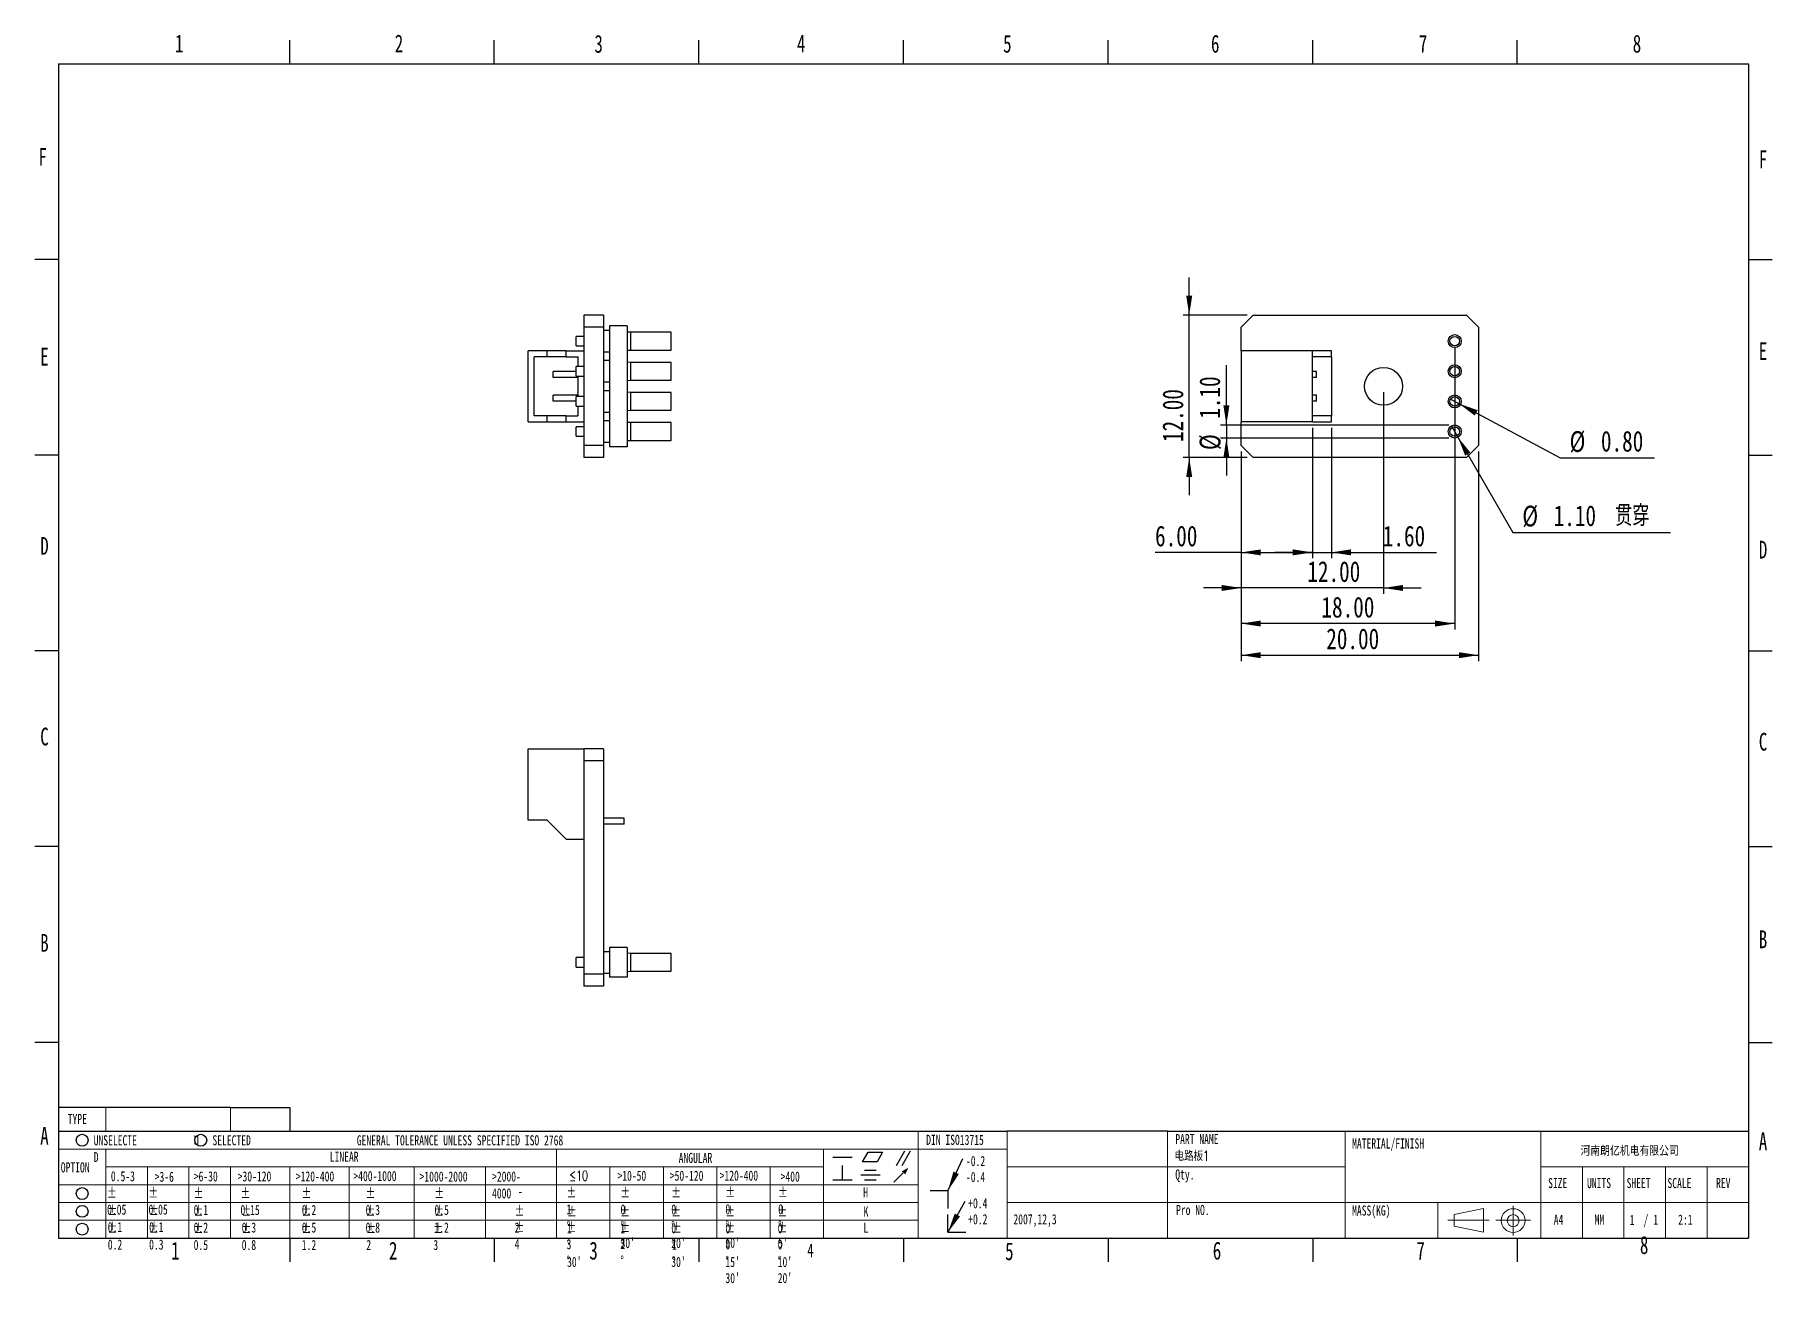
# Model space of a CAD drawing. Header units: millimetres. Extents: x 2 to 295, y -2 to 209.
import ezdxf

# ---------------------------------------------------------------- set-up
doc = ezdxf.new("R2010")
doc.units = ezdxf.units.MM
doc.header["$PDSIZE"] = -1
doc.linetypes.add('CENTERX2', pattern=[20.32, 12.7, -2.54, 2.54, -2.54])
doc.layers.add('SLD-0', color=179, linetype='Continuous')
doc.styles.add('SLDTEXTSTYLE0', font='TXT', dxfattribs={"width": 0.7})
doc.styles.add('SLDTEXTSTYLE1', font='TXT', dxfattribs={"width": 0.7, "bigfont": 'bigfont'})
doc.styles.add('SLDTEXTSTYLE2', font='TXT', dxfattribs={"width": 0.75, "bigfont": 'bigfont'})
doc.styles.add('SLDTEXTSTYLE3', font='TXT', dxfattribs={"width": 0.75})
doc.dimstyles.new('SLDDIMSTYLE0', dxfattribs={"dimtxt": 3.5, "dimasz": 3.302, "dimexe": 0, "dimexo": 0.0625, "dimgap": 0.875, "dimtad": 1, "dimlfac": 0.5, "dimrnd": 1e-09, "dimzin": 4, "dimdsep": 46, "dimtxsty": 'SLDTEXTSTYLE3', "dimsah": 1, "dimcen": 0.09, "dimadec": 0, "dimazin": 1, "dimtfac": 1, "dimtofl": 0, "dimtmove": 0, "dimatfit": 3, "dimfxl": 1, "dimfrac": 2, "dimtolj": 1, "dimtzin": 12, "dimarcsym": 0})
doc.dimstyles.new('SLDDIMSTYLE1', dxfattribs={"dimtxt": 3.5, "dimasz": 3.302, "dimexe": 0, "dimexo": 0.0625, "dimgap": 0.875, "dimtad": 1, "dimlfac": 0.5, "dimrnd": 1e-09, "dimzin": 4, "dimdsep": 46, "dimtxsty": 'SLDTEXTSTYLE3', "dimsah": 1, "dimcen": 0.09, "dimadec": 0, "dimazin": 1, "dimtfac": 1, "dimtmove": 0, "dimatfit": 0, "dimfxl": 1, "dimfrac": 2, "dimtolj": 1, "dimtzin": 12, "dimarcsym": 0})
doc.dimstyles.new('SLDDIMSTYLE2', dxfattribs={"dimtxt": 3.5, "dimasz": 3.302, "dimexe": 0, "dimexo": 0.0625, "dimgap": 0.875, "dimtad": 0, "dimtih": 1, "dimtoh": 1, "dimlfac": 0.5, "dimrnd": 1e-09, "dimzin": 0, "dimdsep": 46, "dimtxsty": 'SLDTEXTSTYLE3', "dimblk1": 'NONE', "dimsah": 1, "dimcen": 0, "dimadec": 0, "dimazin": 0, "dimtfac": 1, "dimtmove": 0, "dimatfit": 3, "dimldrblk": 'NONE', "dimfxl": 1, "dimfrac": 2, "dimtolj": 1, "dimtzin": 12, "dimarcsym": 0})
doc.dimstyles.new('SLDDIMSTYLE3', dxfattribs={"dimtxt": 3.5, "dimasz": 3.302, "dimexe": 0, "dimexo": 0.0625, "dimgap": 0.875, "dimtad": 0, "dimtih": 1, "dimtoh": 1, "dimlfac": 0.5, "dimrnd": 1e-09, "dimzin": 4, "dimdsep": 46, "dimtxsty": 'SLDTEXTSTYLE3', "dimblk1": 'NONE', "dimsah": 1, "dimcen": 0, "dimadec": 0, "dimazin": 1, "dimtfac": 1, "dimtmove": 0, "dimatfit": 3, "dimldrblk": 'NONE', "dimfxl": 1, "dimfrac": 2, "dimtolj": 1, "dimtzin": 12, "dimarcsym": 0})

# ---------------------------------------------------------------- blocks, each defined once
blk = doc.blocks.new('块3')
at = {"color": 7, "linetype": 'Continuous', "lineweight": 18}
blk.add_line((248.41, 9.01), (254.21, 9.01), dxfattribs=at)
at = {"color": 7, "linetype": 'CENTERX2', "lineweight": 18}
blk.add_line((251.31, 11.45), (251.31, 6.45), dxfattribs=at)
at = {"color": 7, "linetype": 'Continuous', "lineweight": 18}
for radius in [2, 1]:
    blk.add_circle((251.31, 8.95), radius, dxfattribs=at)
blk = doc.blocks.new('块2')
at = {"color": 7, "linetype": 'CENTERX2', "lineweight": 18}
blk.add_line((247, 9), (254, 9), dxfattribs=at)
at = {"color": 7, "linetype": 'Continuous', "lineweight": 18}
for p, q in [((253, 11), (248.07, 10)), ((248.07, 10), (248.07, 8)), ((253, 7), (253, 11)), ((248.07, 8), (253, 7))]:
    blk.add_line(p, q, dxfattribs=at)
blk = doc.blocks.new('SW_SYMBOL_GTOL_FLAT')
at = {"layer": 'SLD-0', "color": 0}
for p, q in [((0, 0), (577.3, 1000)), ((1500, 0), (0, 0)), ((577.3, 1000), (2077.3, 1000)), ((2077.3, 1000), (1500, 0))]:
    blk.add_line(p, q, dxfattribs=at)
blk = doc.blocks.new('SW_SYMBOL_GTOL_SYMMETRY')
at = {"layer": 'SLD-0', "color": 0}
for p, q in [((0, 500), (2000, 500)), ((400, 1000), (1600, 1000)), ((400, 0), (1600, 0))]:
    blk.add_line(p, q, dxfattribs=at)
blk = doc.blocks.new('SW_SYMBOL_GTOL_SRUN')
at = {"layer": 'SLD-0', "color": 0}
blk.add_line((0, -250), (980, 730), dxfattribs=at)
blk.add_solid([(1500, 1250), (822, 880), (1183, 572)], dxfattribs=at)
blk = doc.blocks.new('SW_SYMBOL_GTOL_PERP')
at = {"layer": 'SLD-0', "color": 0}
for p, q in [((1000, -250), (1000, 1250)), ((0, -250), (2000, -250))]:
    blk.add_line(p, q, dxfattribs=at)
blk = doc.blocks.new('SW_SYMBOL_GTOL_PARA')
at = {"layer": 'SLD-0', "color": 0}
for p, q in [((0, -250), (866, 1250)), ((600, -250), (1466, 1250))]:
    blk.add_line(p, q, dxfattribs=at)
blk = doc.blocks.new('SW_SYMBOL_GTOL_STRAIGHT')
at = {"layer": 'SLD-0', "color": 0}
blk.add_line((0, 500), (2000, 500), dxfattribs=at)
blk = doc.blocks.new('SW_NOTE_0')
at = {"layer": 'SLD-0', "color": 0, "char_height": 1.7, "attachment_point": 1, "style": 'SLDTEXTSTYLE0'}
for s, insert in [('-0.2', (0.57, 0.47)), ('-0.4', (0.57, -2.23))]:
    blk.add_mtext(s, dxfattribs=dict(at, insert=insert))
blk = doc.blocks.new('SW_NOTE_0_1')
at = {"layer": 'SLD-0', "color": 0, "char_height": 1.7, "attachment_point": 1, "style": 'SLDTEXTSTYLE0'}
for s, insert in [('+0.4', (0.57, 0.54)), ('+0.2', (0.57, -2.16))]:
    blk.add_mtext(s, dxfattribs=dict(at, insert=insert))
blk = doc.blocks.new('_D')
at = {"layer": 'SLD-0', "color": 7}
for p, q in [((205.45, 138.62), (205.45, 103.29)), ((245.45, 138.62), (245.45, 103.29)), ((205.45, 104.29), (245.45, 104.29))]:
    blk.add_line(p, q, dxfattribs=at)
for points in [[(205.45, 104.29), (208.75, 103.78), (208.75, 104.79)], [(245.45, 104.29), (242.15, 104.79), (242.15, 103.78)]]:
    blk.add_solid(points, dxfattribs=at)
at = {"layer": 'SLD-0', "color": 7, "insert": (219.79, 108.8), "char_height": 3.5, "attachment_point": 1, "style": 'SLDTEXTSTYLE3'}
blk.add_mtext('20.00', dxfattribs=at)
blk = doc.blocks.new('_D_1')
at = {"layer": 'SLD-0', "color": 7}
for p, q in [((196.68, 161.62), (196.68, 167.97)), ((206.45, 161.62), (195.68, 161.62)), ((196.68, 137.62), (196.68, 161.62)), ((206.45, 137.62), (195.68, 137.62)), ((196.68, 137.62), (196.68, 131.28))]:
    blk.add_line(p, q, dxfattribs=at)
for points in [[(196.68, 161.62), (197.19, 164.93), (196.17, 164.93)], [(196.68, 137.62), (196.17, 134.32), (197.19, 134.32)]]:
    blk.add_solid(points, dxfattribs=at)
at = {"layer": 'SLD-0', "color": 7, "insert": (192.17, 140.23), "char_height": 3.5, "attachment_point": 1, "rotation": 90, "style": 'SLDTEXTSTYLE3'}
blk.add_mtext('12.00', dxfattribs=at)
blk = doc.blocks.new('_D_2')
at = {"layer": 'SLD-0', "color": 7}
for p, q in [((217.45, 142.62), (217.45, 120.62)), ((205.45, 138.62), (205.45, 120.62)), ((205.45, 121.62), (190.92, 121.62)), ((205.45, 121.62), (217.45, 121.62))]:
    blk.add_line(p, q, dxfattribs=at)
for points in [[(205.45, 121.62), (208.75, 121.12), (208.75, 122.13)], [(217.45, 121.62), (214.15, 122.13), (214.15, 121.12)]]:
    blk.add_solid(points, dxfattribs=at)
at = {"layer": 'SLD-0', "color": 7, "insert": (190.92, 126.14), "char_height": 3.5, "attachment_point": 1, "style": 'SLDTEXTSTYLE3'}
blk.add_mtext('6.00', dxfattribs=at)
blk = doc.blocks.new('_D_3')
at = {"layer": 'SLD-0', "color": 7}
for p, q in [((217.45, 142.62), (217.45, 120.62)), ((220.65, 142.62), (220.65, 120.62)), ((217.45, 121.62), (211.1, 121.62)), ((217.45, 121.62), (220.65, 121.62)), ((220.65, 121.62), (238.38, 121.62))]:
    blk.add_line(p, q, dxfattribs=at)
for points in [[(217.45, 121.62), (214.15, 122.13), (214.15, 121.12)], [(220.65, 121.62), (223.95, 121.12), (223.95, 122.13)]]:
    blk.add_solid(points, dxfattribs=at)
at = {"layer": 'SLD-0', "color": 7, "insert": (229.33, 126.14), "char_height": 3.5, "attachment_point": 1, "style": 'SLDTEXTSTYLE3'}
blk.add_mtext('1.60', dxfattribs=at)
blk = doc.blocks.new('_D_4')
at = {"layer": 'SLD-0', "color": 7}
for p, q in [((229.45, 148.62), (229.45, 114.62)), ((205.45, 138.62), (205.45, 114.62)), ((205.45, 115.62), (199.1, 115.62)), ((229.45, 115.62), (205.45, 115.62)), ((229.45, 115.62), (235.8, 115.62))]:
    blk.add_line(p, q, dxfattribs=at)
for points in [[(205.45, 115.62), (202.15, 116.13), (202.15, 115.12)], [(229.45, 115.62), (232.75, 115.12), (232.75, 116.13)]]:
    blk.add_solid(points, dxfattribs=at)
at = {"layer": 'SLD-0', "color": 7, "insert": (216.6, 120.14), "char_height": 3.5, "attachment_point": 1, "style": 'SLDTEXTSTYLE3'}
blk.add_mtext('12.00', dxfattribs=at)
blk = doc.blocks.new('_D_5')
at = {"layer": 'SLD-0', "color": 7}
for p, q in [((202.95, 143.1), (202.95, 153.22)), ((240.45, 143.1), (201.95, 143.1)), ((240.45, 140.91), (201.95, 140.91)), ((202.95, 143.1), (202.95, 140.91)), ((202.95, 140.91), (202.95, 134.56))]:
    blk.add_line(p, q, dxfattribs=at)
for points in [[(202.95, 143.1), (203.46, 146.41), (202.45, 146.41)], [(202.95, 140.91), (202.45, 137.6), (203.46, 137.6)]]:
    blk.add_solid(points, dxfattribs=at)
at = {"layer": 'SLD-0', "color": 7, "char_height": 3.5, "attachment_point": 1, "rotation": 90, "style": 'SLDTEXTSTYLE3'}
for s, insert in [('1.10', (198.39, 144.16)), ('%%c', (198.44, 138.89))]:
    blk.add_mtext(s, dxfattribs=dict(at, insert=insert))
blk = doc.blocks.new('_D_6')
at = {"layer": 'SLD-0', "color": 7}
for p, q in [((241.45, 156.25), (241.45, 108.62)), ((205.45, 138.62), (205.45, 108.62)), ((241.45, 109.62), (205.45, 109.62))]:
    blk.add_line(p, q, dxfattribs=at)
for points in [[(205.45, 109.62), (208.75, 109.12), (208.75, 110.13)], [(241.45, 109.62), (238.15, 110.13), (238.15, 109.12)]]:
    blk.add_solid(points, dxfattribs=at)
at = {"layer": 'SLD-0', "color": 7, "insert": (218.98, 114.14), "char_height": 3.5, "attachment_point": 1, "style": 'SLDTEXTSTYLE3'}
blk.add_mtext('18.00', dxfattribs=at)
blk = doc.blocks.new('_D_7')
at = {"layer": 'SLD-0'}
for p, q in [((240.74, 147.46), (242.16, 146.71)), ((242.16, 146.71), (259.25, 137.56)), ((259.25, 137.56), (275.16, 137.56))]:
    blk.add_line(p, q, dxfattribs=at)
blk.add_solid([(242.16, 146.71), (244.83, 144.7), (245.31, 145.6)], dxfattribs=at)
at = {"layer": 'SLD-0', "char_height": 3.5, "attachment_point": 1, "style": 'SLDTEXTSTYLE3'}
for s, insert in [('%%c', (260.83, 142.07)), ('0.80', (266.11, 142.12))]:
    blk.add_mtext(s, dxfattribs=dict(at, insert=insert))
blk = doc.blocks.new('_None')
blk = doc.blocks.new('_D_8')
at = {"layer": 'SLD-0'}
for p, q in [((240.9, 142.96), (242, 141.05)), ((242, 141.05), (251.27, 124.99)), ((251.27, 124.99), (277.82, 124.99))]:
    blk.add_line(p, q, dxfattribs=at)
blk.add_solid([(242, 141.05), (243.21, 137.94), (244.09, 138.45)], dxfattribs=at)
at = {"layer": 'SLD-0', "char_height": 3.5, "attachment_point": 1}
for s, insert, style in [('%%c', (252.86, 129.5), 'SLDTEXTSTYLE3'), ('1.10', (258.14, 129.56), 'SLDTEXTSTYLE3'), ('贯穿', (268.5, 129.56), 'SLDTEXTSTYLE2')]:
    blk.add_mtext(s, dxfattribs=dict(at, insert=insert, style=style))

msp = doc.modelspace()

# ---------------------------------------------------------------- linework, layer by layer
at = {"color": 7, "linetype": 'Continuous', "lineweight": 25}
for p, q in [((45, 204), (45, 208)), ((79.5, 204), (79.5, 208)), ((114, 204), (114, 208)), ((148.5, 204), (148.5, 208)), ((183, 204), (183, 208)), ((217.5, 204), (217.5, 208)), ((252, 204), (252, 208)), ((6, 204), (291, 204)), ((6, 204), (6, 6)), ((291, 204), (291, 6)), ((6, 171), (2, 171)), ((291, 171), (295, 171)), ((97.904, 161.625), (94.604, 161.625)), ((94.604, 161.625), (94.604, 159.625)), ((97.904, 161.625), (97.904, 159.625)), ((205.45, 159.625), (207.45, 161.625)), ((207.45, 161.625), (243.45, 161.625)), ((243.45, 161.625), (245.45, 159.625)), ((97.904, 159.625), (94.604, 159.625)), ((94.604, 159.625), (94.604, 139.625)), ((97.904, 159.625), (97.904, 139.625)), ((98.904, 159.045), (97.904, 159.045)), ((98.904, 159.825), (98.904, 139.425)), ((101.904, 159.825), (98.904, 159.825)), ((101.904, 159.825), (101.904, 139.425)), ((102.504, 158.745), (101.904, 158.775)), ((109.304, 158.745), (102.504, 158.745)), ((102.504, 155.745), (102.504, 158.745)), ((109.304, 155.745), (109.304, 158.745)), ((205.45, 155.625), (205.45, 159.625)), ((245.45, 159.625), (245.45, 139.625)), ((85.204, 143.625), (85.204, 155.625)), ((88.404, 155.625), (85.204, 155.625)), ((88.404, 154.625), (88.404, 155.625)), ((91.604, 155.625), (88.404, 155.625)), ((91.604, 154.625), (91.604, 155.625)), ((91.604, 155.625), (94.604, 155.625)), ((94.604, 158.045), (93.304, 158.045)), ((93.304, 156.445), (93.304, 158.045)), ((93.304, 156.445), (94.604, 156.445)), ((97.904, 155.445), (98.904, 155.445)), ((101.904, 155.715), (102.504, 155.745)), ((102.504, 155.745), (109.304, 155.745)), ((205.45, 155.625), (205.45, 143.625)), ((217.45, 155.625), (205.45, 155.625)), ((217.45, 143.625), (217.45, 155.625)), ((220.65, 155.625), (217.45, 155.625)), ((220.65, 154.625), (220.65, 155.625)), ((86.204, 144.625), (86.204, 154.625)), ((88.404, 154.625), (86.204, 154.625)), ((91.604, 154.625), (88.404, 154.625)), ((91.604, 154.625), (93.604, 154.625)), ((94.604, 152.965), (93.304, 152.965)), ((93.304, 151.365), (93.304, 152.965)), ((93.604, 154.625), (93.604, 152.965)), ((98.904, 153.965), (97.904, 153.965)), ((102.504, 153.665), (101.904, 153.695)), ((109.304, 153.665), (102.504, 153.665)), ((102.504, 150.665), (102.504, 153.665)), ((109.304, 150.665), (109.304, 153.665)), ((220.65, 154.625), (217.45, 154.625)), ((220.65, 154.625), (220.65, 144.625)), ((89.404, 151.125), (89.404, 152.125)), ((93.304, 152.125), (89.404, 152.125)), ((93.604, 151.125), (89.404, 151.125)), ((93.304, 151.365), (94.604, 151.365)), ((93.604, 151.365), (93.604, 147.885)), ((97.904, 150.365), (98.904, 150.365)), ((101.904, 150.635), (102.504, 150.665)), ((102.504, 150.665), (109.304, 150.665)), ((218.15, 152.125), (217.45, 152.125)), ((218.15, 151.125), (217.45, 151.125)), ((218.15, 151.125), (218.15, 152.125)), ((89.404, 147.125), (89.404, 148.125)), ((93.604, 148.125), (89.404, 148.125)), ((93.304, 147.125), (89.404, 147.125)), ((94.604, 147.885), (93.304, 147.885)), ((93.304, 146.285), (93.304, 147.885)), ((98.904, 148.885), (97.904, 148.885)), ((102.504, 148.585), (101.904, 148.615)), ((109.304, 148.585), (102.504, 148.585)), ((102.504, 145.585), (102.504, 148.585)), ((109.304, 145.585), (109.304, 148.585)), ((218.15, 148.125), (217.45, 148.125)), ((218.15, 147.125), (217.45, 147.125)), ((218.15, 147.125), (218.15, 148.125)), ((85.204, 143.625), (88.404, 143.625)), ((88.404, 144.625), (86.204, 144.625)), ((88.404, 143.625), (88.404, 144.625)), ((91.604, 144.625), (88.404, 144.625)), ((88.404, 143.625), (91.604, 143.625)), ((91.604, 143.625), (91.604, 144.625)), ((91.604, 144.625), (93.604, 144.625)), ((91.604, 143.625), (94.604, 143.625)), ((93.304, 146.285), (94.604, 146.285)), ((93.604, 146.285), (93.604, 144.625)), ((97.904, 145.285), (98.904, 145.285)), ((98.904, 143.805), (97.904, 143.805)), ((101.904, 145.555), (102.504, 145.585)), ((102.504, 145.585), (109.304, 145.585)), ((217.45, 143.625), (205.45, 143.625)), ((205.45, 139.625), (205.45, 143.625)), ((220.65, 144.625), (217.45, 144.625)), ((217.45, 143.625), (220.65, 143.625)), ((220.65, 143.625), (220.65, 144.625)), ((94.604, 142.805), (93.304, 142.805)), ((93.304, 141.205), (93.304, 142.805)), ((93.304, 141.205), (94.604, 141.205)), ((102.504, 143.505), (101.904, 143.535)), ((109.304, 143.505), (102.504, 143.505)), ((102.504, 140.505), (102.504, 143.505)), ((109.304, 140.505), (109.304, 143.505)), ((6, 138), (2, 138)), ((97.904, 139.625), (94.604, 139.625)), ((94.604, 139.625), (94.604, 137.625)), ((97.904, 140.205), (98.904, 140.205)), ((97.904, 139.625), (97.904, 137.625)), ((101.904, 139.425), (98.904, 139.425)), ((101.904, 140.475), (102.504, 140.505)), ((102.504, 140.505), (109.304, 140.505)), ((207.45, 137.625), (205.45, 139.625)), ((245.45, 139.625), (243.45, 137.625)), ((291, 138), (295, 138)), ((97.904, 137.625), (94.604, 137.625)), ((243.45, 137.625), (207.45, 137.625)), ((6, 105), (2, 105)), ((291, 105), (295, 105)), ((85.204, 76.489), (85.204, 88.489)), ((85.204, 88.489), (94.604, 88.489)), ((97.904, 88.489), (94.604, 88.489)), ((94.604, 88.489), (94.604, 86.489)), ((97.904, 88.489), (97.904, 86.489)), ((97.904, 86.489), (94.604, 86.489)), ((94.604, 86.489), (94.604, 50.489)), ((97.904, 86.489), (97.904, 50.489)), ((88.404, 76.489), (85.204, 76.489)), ((91.604, 73.289), (88.404, 76.489)), ((101.404, 76.789), (97.904, 76.789)), ((101.404, 75.789), (101.404, 76.789)), ((91.604, 73.289), (94.604, 73.289)), ((101.404, 75.789), (97.904, 75.789)), ((6, 72), (2, 72)), ((291, 72), (295, 72)), ((94.604, 53.289), (93.304, 53.289)), ((93.304, 51.689), (93.304, 53.289)), ((98.904, 54.289), (97.904, 54.289)), ((101.904, 54.989), (98.904, 54.989)), ((98.904, 54.989), (98.904, 49.989)), ((101.904, 54.989), (101.904, 49.989)), ((102.504, 53.989), (101.904, 54.019)), ((109.304, 53.989), (102.504, 53.989)), ((102.504, 50.989), (102.504, 53.989)), ((109.304, 50.989), (109.304, 53.989)), ((93.304, 51.689), (94.604, 51.689)), ((97.904, 50.489), (94.604, 50.489)), ((94.604, 50.489), (94.604, 48.489)), ((97.904, 50.689), (98.904, 50.689)), ((97.904, 50.489), (97.904, 48.489)), ((101.904, 49.989), (98.904, 49.989)), ((101.904, 50.959), (102.504, 50.989)), ((102.504, 50.989), (109.304, 50.989)), ((97.904, 48.489), (94.604, 48.489)), ((6, 39), (2, 39)), ((291, 39), (295, 39)), ((35, 28), (6, 28)), ((35, 28), (45, 28)), ((45, 28), (45, 24)), ((6, 24), (166, 24)), ((193, 24), (166, 24)), ((193, 24), (223, 24)), ((223, 24), (291, 24)), ((6, 6), (291, 6)), ((45, 6), (45, 2)), ((79.5, 6), (79.5, 2)), ((114, 6), (114, 2)), ((148.5, 6), (148.5, 2)), ((183, 6), (183, 2)), ((217.5, 6), (217.5, 2)), ((252, 6), (252, 2))]:
    msp.add_line(p, q, dxfattribs=at)
at = {"color": 7, "linetype": 'Continuous', "lineweight": 18}
for p, q in [((14, 28), (14, 24)), ((35, 24), (35, 28)), ((151, 21), (151, 24)), ((166, 21), (166, 24)), ((193, 24), (193, 6)), ((223, 18), (223, 24)), ((256, 17), (256, 24)), ((6, 21), (151, 21)), ((14, 21), (14, 6)), ((90, 18), (90, 21)), ((135, 18), (135, 21)), ((151, 21), (151, 6)), ((151, 21), (166, 21)), ((166, 21), (166, 6)), ((28, 18), (14, 18)), ((21, 6), (21, 18)), ((28, 18), (135, 18)), ((28, 18), (28, 6)), ((35, 18), (35, 6)), ((45, 18), (45, 6)), ((55, 18), (55, 6)), ((66, 18), (66, 6)), ((78, 18), (78, 6)), ((90, 18), (90, 6)), ((99, 18), (99, 6)), ((108, 18), (108, 6)), ((117, 18), (117, 6)), ((126, 18), (126, 6)), ((135, 18), (135, 6)), ((166, 18), (193, 18)), ((193, 18), (223, 18)), ((223, 18), (223, 6)), ((256, 18), (291, 18)), ((263, 18), (263, 6)), ((270, 18), (270, 6)), ((277, 18), (277, 6)), ((284, 18), (284, 6)), ((14, 15), (6, 15)), ((14, 15), (135, 15)), ((135, 15), (151, 15)), ((256, 17), (256, 6)), ((6, 12), (135, 12)), ((135, 12), (151, 12)), ((166, 12), (193, 12)), ((193, 12), (223, 12)), ((223, 12), (256.338, 12)), ((238.6, 12), (238.6, 6)), ((256, 12), (291, 12)), ((6, 9), (135, 9)), ((135, 9), (151, 9))]:
    msp.add_line(p, q, dxfattribs=at)
at = {"color": 7, "linetype": 'Continuous', "lineweight": 25}
for centre, radius in [((241.45, 157.245), 1.1), ((241.45, 157.245), 0.8), ((229.45, 149.625), 3.2), ((241.45, 152.165), 1.1), ((241.45, 152.165), 0.8), ((241.45, 147.085), 1.1), ((241.45, 147.085), 0.8), ((241.45, 142.005), 1.1), ((241.45, 142.005), 0.8)]:
    msp.add_circle(centre, radius, dxfattribs=at)
at = {"layer": 'SLD-0'}
for p, q in [((158.465, 19.378), (156, 14)), ((158.843, 12.181), (156, 7))]:
    msp.add_line(p, q, dxfattribs=at)
at = {"layer": 'SLD-0', "color": 7}
for p, q in [((153, 14), (156, 14)), ((156, 14), (156, 11)), ((156, 7), (156, 10)), ((156, 7), (159, 7))]:
    msp.add_line(p, q, dxfattribs=at)
for centre in [(10, 22.5), (30, 22.5), (10, 13.5), (10, 10.5), (10, 7.5)]:
    msp.add_circle(centre, 1, dxfattribs=at)
at = {"layer": 'SLD-0'}
msp.add_point((291, 24), dxfattribs=at)
for points in [[(156, 14), (157.837, 16.79), (156.914, 17.213)], [(156, 7), (158.034, 9.65), (157.143, 10.139)]]:
    msp.add_solid(points, dxfattribs=at)

# ---------------------------------------------------------------- block references
at = {"color": 7, "linetype": 'Continuous'}
for name, p in [('块2', (-6.717, 0)), ('块3', (0, 0))]:
    msp.add_blockref(name, p, dxfattribs=at)
at = {"layer": 'SLD-0', "xscale": 0.0016290909, "yscale": 0.0016290909, "zscale": 0.0016290909}
for name, p in [('SW_SYMBOL_GTOL_PARA', (147.317, 18.664)), ('SW_SYMBOL_GTOL_STRAIGHT', (136.611, 18.831)), ('SW_SYMBOL_GTOL_PERP', (136.611, 16.213)), ('SW_SYMBOL_GTOL_FLAT', (141.588, 18.831)), ('SW_SYMBOL_GTOL_SRUN', (146.873, 15.819)), ('SW_SYMBOL_GTOL_SYMMETRY', (141.294, 15.819))]:
    msp.add_blockref(name, p, dxfattribs=at)
at = {"layer": 'SLD-0'}
for name, p in [('SW_NOTE_0', (158.465, 19.378)), ('SW_NOTE_0_1', (158.843, 12.181))]:
    msp.add_blockref(name, p, dxfattribs=at)

# ---------------------------------------------------------------- texts
at = {"color": 7, "linetype": 'Continuous', "lineweight": 0, "attachment_point": 1, "style": 'SLDTEXTSTYLE0'}
for s, insert, char_height in [('1', (25.654, 208.943), 3), ('2', (62.705, 208.943), 3), ('3', (96.375, 208.88), 3), ('4', (130.538, 208.931), 3), ('5', (165.297, 208.902), 3), ('6', (200.351, 208.902), 3), ('7', (235.408, 208.902), 3), ('8', (271.474, 208.902), 3), ('F', (2.631, 189.827), 3), ('F', (292.731, 189.394), 3), ('E', (2.922, 156.132), 3), ('E', (292.731, 157.056), 3), ('D', (2.922, 124.216), 3), ('D', (292.731, 123.572), 3), ('C', (2.922, 92.074), 3), ('C', (292.731, 91.205), 3), ('B', (2.922, 57.274), 3), ('B', (292.731, 57.876), 3), ('A', (2.922, 24.745), 3), ('A', (292.731, 23.817), 3), ('8', (272.684, 6.317), 3), ('1', (25.001, 5.38), 3), ('2', (61.731, 5.38), 3), ('3', (95.516, 5.38), 3), ('4', (132.256, 5.076), 2.3), ('5', (165.634, 5.278), 3), ('6', (200.654, 5.38), 3), ('7', (235.002, 5.38), 3)]:
    msp.add_mtext(s, dxfattribs=dict(at, insert=insert, char_height=char_height))
at = {"layer": 'SLD-0', "attachment_point": 1}
for s, insert, char_height, style in [('TYPE', (7.561, 26.935), 1.7, 'SLDTEXTSTYLE0'), ('PART NAME', (194.334, 23.535), 1.7, 'SLDTEXTSTYLE0'), ('UNSELECTE^JD', (11.939, 23.336), 1.7, 'SLDTEXTSTYLE0'), ('n', (28.761, 23.814), 2, 'SLDTEXTSTYLE0'), ('SELECTED', (31.964, 23.336), 1.7, 'SLDTEXTSTYLE0'), ('LINEAR', (51.752, 20.56), 1.7, 'SLDTEXTSTYLE0'), ('GENERAL TOLERANCE UNLESS SPECIFIED ISO 2768', (56.308, 23.333), 1.7, 'SLDTEXTSTYLE0'), ('DIN ISO13715', (152.328, 23.412), 1.7, 'SLDTEXTSTYLE0'), ('电路板1', (194.198, 20.705), 1.7, 'SLDTEXTSTYLE1'), ('MATERIAL/FINISH', (224.148, 22.801), 1.7, 'SLDTEXTSTYLE0'), ('河南朗亿机电有限公司', (262.667, 21.566), 1.7, 'SLDTEXTSTYLE2'), ('OPTION', (6.391, 18.765), 1.7, 'SLDTEXTSTYLE0'), ('ANGULAR', (110.588, 20.369), 1.7, 'SLDTEXTSTYLE0'), ('Qty.', (194.334, 17.57), 1.7, 'SLDTEXTSTYLE0'), ('0.5-3', (14.838, 17.273), 1.7, 'SLDTEXTSTYLE0'), ('%%p^J0.05', (21.181, 14.5), 1.7, 'SLDTEXTSTYLE0'), ('>3-6', (22.224, 17.189), 1.7, 'SLDTEXTSTYLE0'), ('>6-30', (28.813, 17.25), 1.7, 'SLDTEXTSTYLE0'), ('>30-120', (36.224, 17.25), 1.7, 'SLDTEXTSTYLE0'), ('>120-400', (46.026, 17.25), 1.7, 'SLDTEXTSTYLE0'), ('>400-1000', (55.727, 17.305), 1.7, 'SLDTEXTSTYLE0'), ('>1000-2000', (66.892, 17.222), 1.7, 'SLDTEXTSTYLE0'), ('>2000-^J4000', (79.116, 17.222), 1.7, 'SLDTEXTSTYLE0'), ('%%p^J1^J%%d', (91.674, 14.511), 1.7, 'SLDTEXTSTYLE0'), ('≤10', (92.154, 17.362), 1.7, 'SLDTEXTSTYLE1'), ('>10-50', (100.257, 17.362), 1.7, 'SLDTEXTSTYLE0'), ("%%p^J0^J%%d^J30'", (100.778, 14.511), 1.7, 'SLDTEXTSTYLE0'), ('>50-120', (109.093, 17.362), 1.7, 'SLDTEXTSTYLE0'), ("%%p^J0^J%%d^J20'", (109.34, 14.511), 1.7, 'SLDTEXTSTYLE0'), ('>120-400', (117.5, 17.381), 1.7, 'SLDTEXTSTYLE0'), ("%%p^J0^J%%d^J10'", (118.471, 14.555), 1.7, 'SLDTEXTSTYLE0'), ("%%p^J0^J%%d^J5'", (127.363, 14.555), 1.7, 'SLDTEXTSTYLE0'), ('>400', (127.776, 17.222), 1.7, 'SLDTEXTSTYLE0'), ('SIZE', (257.2, 16.123), 1.7, 'SLDTEXTSTYLE0'), ('UNITS', (263.765, 16.123), 1.7, 'SLDTEXTSTYLE0'), ('SHEET', (270.432, 16.123), 1.7, 'SLDTEXTSTYLE0'), ('SCALE', (277.326, 16.123), 1.7, 'SLDTEXTSTYLE0'), ('REV', (285.529, 16.123), 1.7, 'SLDTEXTSTYLE0'), ('%%p^J0.05', (14.203, 14.486), 1.7, 'SLDTEXTSTYLE0'), ('%%p^J0.1', (28.796, 14.428), 1.7, 'SLDTEXTSTYLE0'), ('%%p^J0.15', (36.7, 14.428), 1.7, 'SLDTEXTSTYLE0'), ('%%p^J0.2', (47.037, 14.428), 1.7, 'SLDTEXTSTYLE0'), ('%%p^J0.3', (57.792, 14.428), 1.7, 'SLDTEXTSTYLE0'), ('%%p^J0.5', (69.407, 14.428), 1.7, 'SLDTEXTSTYLE0'), ('-', (83.478, 14.721), 1.7, 'SLDTEXTSTYLE0'), ('H', (141.709, 14.555), 1.7, 'SLDTEXTSTYLE0'), ('%%p^J0.1', (14.325, 11.529), 1.7, 'SLDTEXTSTYLE0'), ('%%p^J0.1', (21.285, 11.529), 1.7, 'SLDTEXTSTYLE0'), ('%%p^J0.2', (28.796, 11.457), 1.7, 'SLDTEXTSTYLE0'), ('%%p^J0.3', (36.9, 11.457), 1.7, 'SLDTEXTSTYLE0'), ('%%p^J0.5', (47.037, 11.457), 1.7, 'SLDTEXTSTYLE0'), ('%%p^J0.8', (57.792, 11.457), 1.7, 'SLDTEXTSTYLE0'), ('%%p^J1.2', (69.407, 11.457), 1.7, 'SLDTEXTSTYLE0'), ('%%p^J4', (82.928, 8.657), 1.7, 'SLDTEXTSTYLE0'), ('%%p^J2', (82.928, 11.457), 1.7, 'SLDTEXTSTYLE0'), ('%%p^J3^J%%d', (91.674, 8.657), 1.7, 'SLDTEXTSTYLE0'), ("%%p^J1^J%%d^J30'", (91.768, 11.328), 1.7, 'SLDTEXTSTYLE0'), ('%%p^J2^J%%d', (100.753, 8.675), 1.7, 'SLDTEXTSTYLE0'), ('%%p^J1^J%%d', (100.753, 11.328), 1.7, 'SLDTEXTSTYLE0'), ("%%p^J0^J%%d^J30'", (109.34, 11.328), 1.7, 'SLDTEXTSTYLE0'), ("%%p^J0^J%%d^J15'", (118.471, 11.328), 1.7, 'SLDTEXTSTYLE0'), ("%%p^J0^J%%d^J10'", (127.292, 11.328), 1.7, 'SLDTEXTSTYLE0'), ('K', (141.76, 11.328), 1.7, 'SLDTEXTSTYLE0'), ('2007,12,3', (167.038, 10.023), 1.7, 'SLDTEXTSTYLE0'), ('Pro NO.', (194.461, 11.586), 1.7, 'SLDTEXTSTYLE0'), ('MASS(KG)', (224.148, 11.491), 1.7, 'SLDTEXTSTYLE0'), ('A4', (258.158, 9.953), 1.7, 'SLDTEXTSTYLE0'), ('MM', (265.04, 9.953), 1.7, 'SLDTEXTSTYLE0'), ('1', (270.957, 9.916), 1.7, 'SLDTEXTSTYLE0'), ('/', (273.284, 9.916), 1.7, 'SLDTEXTSTYLE0'), ('1', (274.942, 9.946), 1.7, 'SLDTEXTSTYLE0'), ('2:1', (279.134, 9.953), 1.7, 'SLDTEXTSTYLE0'), ('%%p^J0.2', (14.325, 8.591), 1.7, 'SLDTEXTSTYLE0'), ('%%p^J0.3', (21.285, 8.591), 1.7, 'SLDTEXTSTYLE0'), ('%%p^J0.5', (28.796, 8.519), 1.7, 'SLDTEXTSTYLE0'), ('%%p^J0.8', (36.9, 8.519), 1.7, 'SLDTEXTSTYLE0'), ('%%p^J1.2', (47.037, 8.519), 1.7, 'SLDTEXTSTYLE0'), ('%%p^J2', (57.907, 8.519), 1.7, 'SLDTEXTSTYLE0'), ('%%p^J3', (69.215, 8.519), 1.7, 'SLDTEXTSTYLE0'), ('%%p^J1^J%%d', (109.45, 8.581), 1.7, 'SLDTEXTSTYLE0'), ("%%p^J0^J%%d^J30'", (118.471, 8.609), 1.7, 'SLDTEXTSTYLE0'), ("%%p^J0^J%%d^J20'", (127.292, 8.609), 1.7, 'SLDTEXTSTYLE0'), ('L', (141.76, 8.609), 1.7, 'SLDTEXTSTYLE0')]:
    msp.add_mtext(s, dxfattribs=dict(at, insert=insert, char_height=char_height, style=style))

# ---------------------------------------------------------------- dimensions: what is measured, and where the dimension line sits
at = {"layer": 'SLD-0', "color": 7}
dim = msp.add_linear_dim(base=(196.68, 161.625), p1=(207.45, 137.625), p2=(207.45, 161.625), angle=90, dimstyle='SLDDIMSTYLE1', dxfattribs=at)
dim.commit()
dim.dimension.update_dxf_attribs({"geometry": '_D_1', "text_midpoint": (196.68, 146.05), "dimtype": 160})
for base, p1, p2, dimstyle, picture, middle in [((205.45, 109.625), (241.45, 157.245), (205.45, 139.625), 'SLDDIMSTYLE0', '_D_6', (224.803, 109.625)), ((205.45, 115.625), (229.45, 149.625), (205.45, 139.625), 'SLDDIMSTYLE1', '_D_4', (222.416, 115.625)), ((217.45, 121.625), (205.45, 139.625), (217.45, 143.625), 'SLDDIMSTYLE0', '_D_2', (195.45, 121.625)), ((220.65, 121.625), (217.45, 143.625), (220.65, 143.625), 'SLDDIMSTYLE1', '_D_3', (233.851, 121.625)), ((245.45, 104.286), (205.45, 139.625), (245.45, 139.625), 'SLDDIMSTYLE0', '_D', (225.61, 104.286))]:
    dim = msp.add_linear_dim(base=base, p1=p1, p2=p2, dimstyle=dimstyle, dxfattribs=at)
    dim.commit()
    dim.dimension.update_dxf_attribs({"geometry": picture, "text_midpoint": middle, "dimtype": 160})
dim = msp.add_linear_dim(base=(202.954, 140.905), p1=(241.45, 143.105), p2=(241.45, 140.905), angle=90, text='%%c<>', dimstyle='SLDDIMSTYLE1', dxfattribs=at)
dim.commit()
dim.dimension.update_dxf_attribs({"geometry": '_D_5', "text_midpoint": (202.954, 146.05), "dimtype": 160})
at = {"layer": 'SLD-0'}
dim = msp.add_diameter_dim_2p(p1=(240.744, 147.463), p2=(242.155, 146.707), dimstyle='SLDDIMSTYLE2', dxfattribs=at)
dim.commit()
dim.dimension.update_dxf_attribs({"geometry": '_D_7', "text_midpoint": (267.999, 140.361), "dimtype": 163})
dim = msp.add_diameter_dim_2p(p1=(240.9, 142.958), p2=(242, 141.052), text='<> 贯穿', dimstyle='SLDDIMSTYLE3', dxfattribs=at)
dim.commit()
dim.dimension.update_dxf_attribs({"geometry": '_D_8', "text_midpoint": (265.338, 127.797), "dimtype": 163})

doc.saveas('drawing.dxf')
